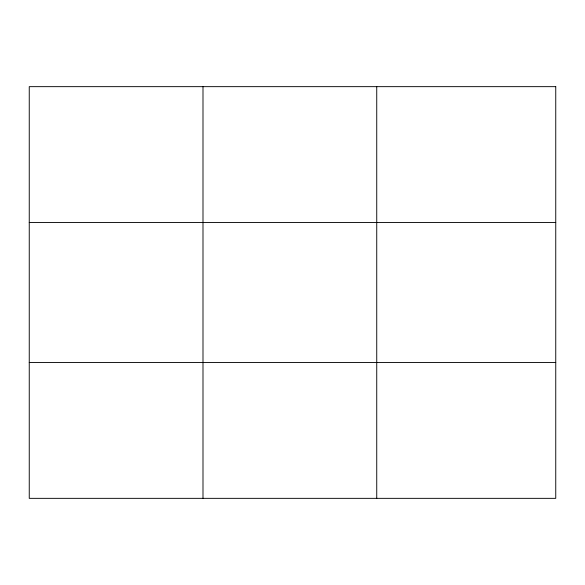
<?xml version="1.0" encoding="UTF-8"?>
<svg xmlns="http://www.w3.org/2000/svg" width="585" height="585" viewBox="0 0 585 585"><rect width="100%" height="100%" fill="white"/><g stroke="black" fill="none" stroke-linecap="round" stroke-linejoin="round"><path stroke-width="0.88" d="M202.995 86.653L202.995 498.347M376.74 86.653L376.74 498.347M29.25 222.512L555.75 222.512M29.25 362.488L555.75 362.488M555.75 86.653L555.75 498.347L29.25 498.347L29.25 86.653L555.75 86.653"/></g></svg>
